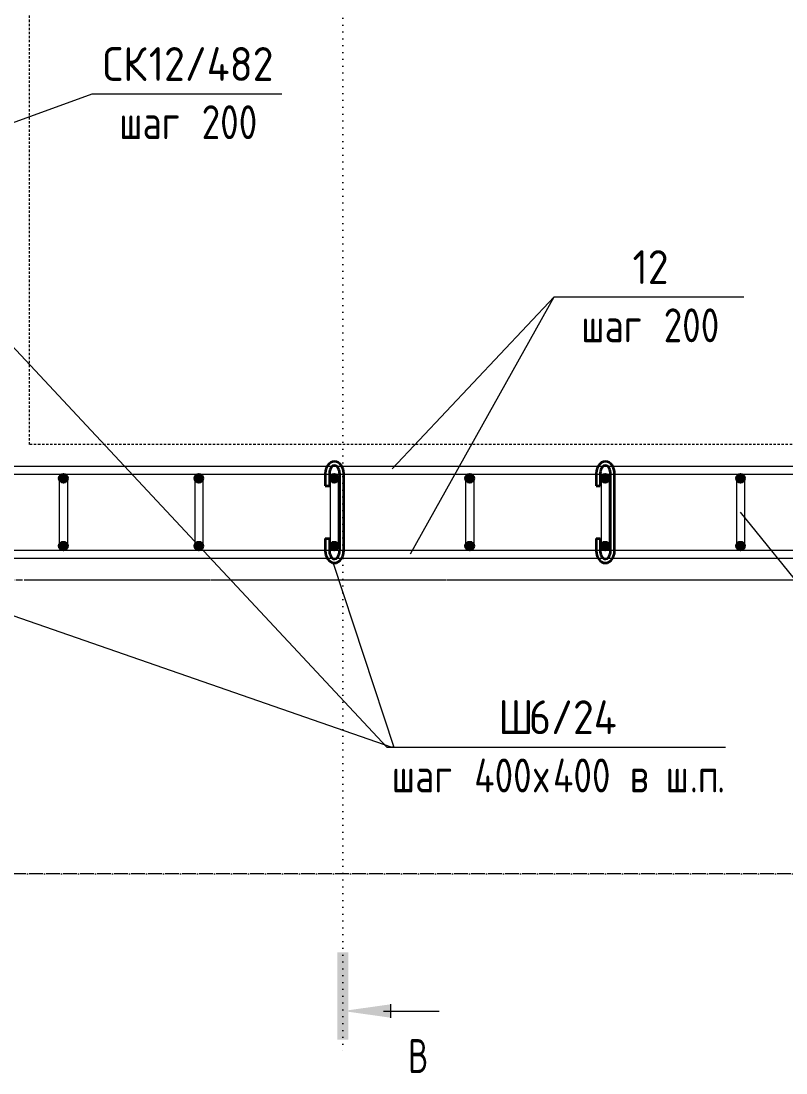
# Model space of a CAD drawing. Header units: millimetres. Extents: x 29094 to 49369, y -2577 to 78616.
# Drawn here: x 31868 to 32997, y 75607 to 77160 of the extents above; entities that cross this region are included whole.
import ezdxf

# ---------------------------------------------------------------- set-up
doc = ezdxf.new("R2010")
doc.units = ezdxf.units.MM
for name, pattern in [('01 Штриховая _4 мм_', [6, 3.5, -2.5]), ('01 Штриховая _8 мм_', [12, 8, -4]), ('02 Штрихпунктирная _20 мм_', [25, 20, -2.5, 0, -2.5]), ('04 Пунктир 10мм', [10, 0, -10])]:
    doc.linetypes.add(name, pattern=pattern)
for name, color, linetype, lineweight in [('AA_Razrez', 7, 'Continuous', 9), ('AA_Vinoska', 7, 'Continuous', 9), ('KR_Armatura', 7, 'Continuous', 20), ('KR_Armatura_Tonkie', 7, 'Continuous', 20), ('Оси', 7, 'Continuous', 9)]:
    doc.layers.add(name, color=color, linetype=linetype, lineweight=lineweight)
doc.layers.add('AF_Stena_Опалубка', color=7, linetype='Continuous', lineweight=20, true_color=0x0063c6)
doc.layers.add('KR_Fundament', color=7, linetype='Continuous', lineweight=20, true_color=0x804000)
doc.styles.add('ISOCPEUR_1', font='isocpeur.TTF', dxfattribs={"width": 0.7, "height": 50})
doc.styles.add('ISOCPEUR_2', font='isocpeur.TTF', dxfattribs={"width": 0.9, "height": 50})
doc.styles.add('ISOCPEUR_3', font='isocpeur.TTF', dxfattribs={"width": 0.8, "height": 50})

# ---------------------------------------------------------------- blocks, each defined once
blk = doc.blocks.new('Разрез - Номер узла_ спереди-394134-План армирования стен')
at = {"layer": 'AA_Razrez'}
for points in [[(7.329, 0.404), (7.329, -0.394), (0.873, -0.394), (0.873, 0.404)], [(3.497, -3.533), (2.503, -3.533), (3, 0)]]:
    blk.add_hatch(color=256, dxfattribs=at).paths.add_polyline_path(points)
for p, q in [((3, -3), (3, -7.096)), ((2.503, -3.533), (3.497, -3.533))]:
    blk.add_line(p, q, dxfattribs=at)
blk = doc.blocks.new('042_М_Арматуры - Диам длина поз _ Шаг-2260295-План армирования стен')
at = {"layer": 'AA_Vinoska'}
blk.add_line((-7, 0), (7, 0), dxfattribs=at)
blk = doc.blocks.new('042_М_Арматуры - Диам длина поз _ Комментарий-2260297-План армирования стен')
at = {"layer": 'AA_Vinoska'}
blk.add_line((-7, 0), (7, 0), dxfattribs=at)
blk = doc.blocks.new('042_М_Арматуры - Диам длина поз _ Комментарий полка 25-3827468-План армирования стен')
at = {"layer": 'AA_Vinoska'}
blk.add_line((-12.5, 0), (12.5, 0), dxfattribs=at)

msp = doc.modelspace()

# ---------------------------------------------------------------- hatches: boundary and pattern name
at = {"layer": 'KR_Armatura', "lineweight": 35}
h = msp.add_hatch(color=256, dxfattribs=at)
edge = h.paths.add_edge_path()
edge.add_arc((31930.0616, 76485), 6, 0, 360)
for points in [[(31927.0616, 76479.8038), (31933.0616, 76479.8038), (31936.0616, 76485), (31933.0616, 76490.1962), (31927.0616, 76490.1962), (31924.0616, 76485)], [(32127.0616, 76479.8038), (32133.0616, 76479.8038), (32136.0616, 76485), (32133.0616, 76490.1962), (32127.0616, 76490.1962), (32124.0616, 76485)], [(32327.0616, 76479.8038), (32333.0616, 76479.8038), (32336.0616, 76485), (32333.0616, 76490.1962), (32327.0616, 76490.1962), (32324.0616, 76485)], [(32527.0616, 76479.8038), (32533.0616, 76479.8038), (32536.0616, 76485), (32533.0616, 76490.1962), (32527.0616, 76490.1962), (32524.0616, 76485)], [(32733.0616, 76479.8038), (32736.0616, 76485), (32733.0616, 76490.1962), (32727.0616, 76490.1962), (32724.0616, 76485), (32727.0616, 76479.8038)], [(32927.0616, 76479.8038), (32933.0616, 76479.8038), (32936.0616, 76485), (32933.0616, 76490.1962), (32927.0616, 76490.1962), (32924.0616, 76485)], [(31927.0616, 76379.8038), (31933.0616, 76379.8038), (31936.0616, 76385), (31933.0616, 76390.1962), (31927.0616, 76390.1962), (31924.0616, 76385)], [(32127.0616, 76379.8038), (32133.0616, 76379.8038), (32136.0616, 76385), (32133.0616, 76390.1962), (32127.0616, 76390.1962), (32124.0616, 76385)], [(32327.0616, 76379.8038), (32333.0616, 76379.8038), (32336.0616, 76385), (32333.0616, 76390.1962), (32327.0616, 76390.1962), (32324.0616, 76385), (32324.4563, 76384.3164)], [(32527.0616, 76379.8038), (32533.0616, 76379.8038), (32536.0616, 76385), (32533.0616, 76390.1962), (32527.0616, 76390.1962), (32524.0616, 76385)], [(32733.0616, 76379.8038), (32736.0616, 76385), (32733.0616, 76390.1962), (32727.0616, 76390.1962), (32724.0616, 76385), (32727.0616, 76379.8038)], [(32927.0616, 76379.8038), (32933.0616, 76379.8038), (32936.0616, 76385), (32933.0616, 76390.1962), (32927.0616, 76390.1962), (32924.0616, 76385)]]:
    msp.add_hatch(color=256, dxfattribs=at).paths.add_polyline_path(points)
h = msp.add_hatch(color=256, dxfattribs=at)
edge = h.paths.add_edge_path()
edge.add_arc((32130.0616, 76485), 6, 0, 360)
h = msp.add_hatch(color=256, dxfattribs=at)
edge = h.paths.add_edge_path()
edge.add_arc((32330.0616, 76485), 6, 0, 360)
h = msp.add_hatch(color=256, dxfattribs=at)
edge = h.paths.add_edge_path()
edge.add_arc((32530.0616, 76485), 6, 0, 360)
h = msp.add_hatch(color=256, dxfattribs=at)
edge = h.paths.add_edge_path()
edge.add_arc((32730.0616, 76485), 6, 0, 360)
h = msp.add_hatch(color=256, dxfattribs=at)
edge = h.paths.add_edge_path()
edge.add_arc((32930.0616, 76485), 6, 0, 360)
h = msp.add_hatch(color=256, dxfattribs=at)
edge = h.paths.add_edge_path()
edge.add_arc((31930.0616, 76385), 6, 0, 360)
h = msp.add_hatch(color=256, dxfattribs=at)
edge = h.paths.add_edge_path()
edge.add_arc((32130.0616, 76385), 6, 0, 360)
h = msp.add_hatch(color=256, dxfattribs=at)
edge = h.paths.add_edge_path()
edge.add_arc((32330.0616, 76385), 6, 0, 360)
h = msp.add_hatch(color=256, dxfattribs=at)
edge = h.paths.add_edge_path()
edge.add_arc((32530.0616, 76385), 6, 0, 360)
h = msp.add_hatch(color=256, dxfattribs=at)
edge = h.paths.add_edge_path()
edge.add_arc((32730.0616, 76385), 6, 0, 360)
h = msp.add_hatch(color=256, dxfattribs=at)
edge = h.paths.add_edge_path()
edge.add_arc((32930.0616, 76385), 6, 0, 360)

# ---------------------------------------------------------------- linework, layer by layer
at = {"layer": 'AA_Razrez', "color": 7, "linetype": '04 Пунктир 10мм', "true_color": 0xffffff}
msp.add_line((32342.924, 78568.4424), (32342.924, 75638.2938), dxfattribs=at)
at = {"layer": 'AA_Vinoska'}
for p, q in [((31780.6776, 76983.3355), (31972.4558, 77052.9814)), ((31780.6776, 76759.4561), (32407.8149, 76088.181)), ((32415.6178, 76499.0774), (32654.702, 76753.0158)), ((32442.7959, 76373.6645), (32654.702, 76753.0158)), ((32929.3051, 76435.0707), (33179.8391, 76125.1509)), ((31632.5755, 76359.9848), (32414.9677, 76088.181)), ((32328.309, 76359.9848), (32418.1645, 76088.181)), ((32418.1645, 76088.181), (32414.9677, 76088.181))]:
    msp.add_line(p, q, dxfattribs=at)
at = {"layer": 'AF_Stena_Опалубка', "linetype": '01 Штриховая _4 мм_'}
for p, q in [((31880.0616, 76535), (31880.0616, 77825)), ((34080.0616, 76535), (31880.0616, 76535)), ((29940.0616, 76335), (31880.0616, 76335)), ((31880.0616, 76335), (34080.0616, 76335))]:
    msp.add_line(p, q, dxfattribs=at)
at = {"layer": 'KR_Armatura', "lineweight": 35}
for p, q in [((31927.0616, 76490.1962), (31924.0616, 76485)), ((31933.0616, 76490.1962), (31927.0616, 76490.1962)), ((31936.0616, 76485), (31933.0616, 76490.1962)), ((32127.0616, 76490.1962), (32124.0616, 76485)), ((32133.0616, 76490.1962), (32127.0616, 76490.1962)), ((32136.0616, 76485), (32133.0616, 76490.1962)), ((32327.0616, 76490.1962), (32324.0616, 76485)), ((32333.0616, 76490.1962), (32327.0616, 76490.1962)), ((32336.0616, 76485), (32333.0616, 76490.1962)), ((32527.0616, 76490.1962), (32524.0616, 76485)), ((32533.0616, 76490.1962), (32527.0616, 76490.1962)), ((32536.0616, 76485), (32533.0616, 76490.1962)), ((32727.0616, 76490.1962), (32724.0616, 76485)), ((32733.0616, 76490.1962), (32727.0616, 76490.1962)), ((32736.0616, 76485), (32733.0616, 76490.1962)), ((32927.0616, 76490.1962), (32924.0616, 76485)), ((32933.0616, 76490.1962), (32927.0616, 76490.1962)), ((32936.0616, 76485), (32933.0616, 76490.1962)), ((31924.0616, 76485), (31927.0616, 76479.8038)), ((31927.0616, 76479.8038), (31933.0616, 76479.8038)), ((31933.0616, 76479.8038), (31936.0616, 76485)), ((32124.0616, 76485), (32127.0616, 76479.8038)), ((32127.0616, 76479.8038), (32133.0616, 76479.8038)), ((32133.0616, 76479.8038), (32136.0616, 76485)), ((32324.0616, 76485), (32327.0616, 76479.8038)), ((32327.0616, 76479.8038), (32333.0616, 76479.8038)), ((32333.0616, 76479.8038), (32336.0616, 76485)), ((32524.0616, 76485), (32527.0616, 76479.8038)), ((32527.0616, 76479.8038), (32533.0616, 76479.8038)), ((32533.0616, 76479.8038), (32536.0616, 76485)), ((32724.0616, 76485), (32727.0616, 76479.8038)), ((32727.0616, 76479.8038), (32733.0616, 76479.8038)), ((32733.0616, 76479.8038), (32736.0616, 76485)), ((32924.0616, 76485), (32927.0616, 76479.8038)), ((32927.0616, 76479.8038), (32933.0616, 76479.8038)), ((32933.0616, 76479.8038), (32936.0616, 76485)), ((31927.0616, 76390.1962), (31924.0616, 76385)), ((31924.0616, 76385), (31927.0616, 76379.8038)), ((31933.0616, 76390.1962), (31927.0616, 76390.1962)), ((31927.0616, 76379.8038), (31933.0616, 76379.8038)), ((31936.0616, 76385), (31933.0616, 76390.1962)), ((31933.0616, 76379.8038), (31936.0616, 76385)), ((32127.0616, 76390.1962), (32124.0616, 76385)), ((32124.0616, 76385), (32127.0616, 76379.8038)), ((32133.0616, 76390.1962), (32127.0616, 76390.1962)), ((32127.0616, 76379.8038), (32133.0616, 76379.8038)), ((32136.0616, 76385), (32133.0616, 76390.1962)), ((32133.0616, 76379.8038), (32136.0616, 76385)), ((32327.0616, 76390.1962), (32324.0616, 76385)), ((32324.0616, 76385), (32324.4563, 76384.3164)), ((32324.4563, 76384.3164), (32327.0616, 76379.8038)), ((32333.0616, 76390.1962), (32327.0616, 76390.1962)), ((32327.0616, 76379.8038), (32333.0616, 76379.8038)), ((32336.0616, 76385), (32333.0616, 76390.1962)), ((32333.0616, 76379.8038), (32336.0616, 76385)), ((32527.0616, 76390.1962), (32524.0616, 76385)), ((32524.0616, 76385), (32527.0616, 76379.8038)), ((32533.0616, 76390.1962), (32527.0616, 76390.1962)), ((32527.0616, 76379.8038), (32533.0616, 76379.8038)), ((32536.0616, 76385), (32533.0616, 76390.1962)), ((32533.0616, 76379.8038), (32536.0616, 76385)), ((32727.0616, 76390.1962), (32724.0616, 76385)), ((32724.0616, 76385), (32727.0616, 76379.8038)), ((32733.0616, 76390.1962), (32727.0616, 76390.1962)), ((32727.0616, 76379.8038), (32733.0616, 76379.8038)), ((32736.0616, 76385), (32733.0616, 76390.1962)), ((32733.0616, 76379.8038), (32736.0616, 76385)), ((32927.0616, 76390.1962), (32924.0616, 76385)), ((32924.0616, 76385), (32927.0616, 76379.8038)), ((32933.0616, 76390.1962), (32927.0616, 76390.1962)), ((32927.0616, 76379.8038), (32933.0616, 76379.8038)), ((32936.0616, 76385), (32933.0616, 76390.1962)), ((32933.0616, 76379.8038), (32936.0616, 76385))]:
    msp.add_line(p, q, dxfattribs=at)
for centre in [(31930.0616, 76485), (32130.0616, 76485), (32330.0616, 76485), (32530.0616, 76485), (32730.0616, 76485), (32930.0616, 76485), (31930.0616, 76385), (32130.0616, 76385), (32330.0616, 76385), (32530.0616, 76385), (32730.0616, 76385), (32930.0616, 76385)]:
    msp.add_circle(centre, 6, dxfattribs=at)
at = {"layer": 'KR_Armatura_Tonkie'}
for p, q in [((31848.0616, 76503), (34112.0616, 76503)), ((31848.0616, 76491), (34112.0616, 76491)), ((31924.0616, 76485), (31924.0616, 76449)), ((31936.0616, 76485), (31936.0616, 76449)), ((32124.0616, 76485), (32124.0616, 76449)), ((32136.0616, 76485), (32136.0616, 76449)), ((32324.0616, 76485), (32324.0616, 76449)), ((32336.0616, 76485), (32336.0616, 76449)), ((32524.0616, 76485), (32524.0616, 76449)), ((32536.0616, 76485), (32536.0616, 76449)), ((32724.0616, 76485), (32724.0616, 76449)), ((32736.0616, 76485), (32736.0616, 76449)), ((32924.0616, 76485), (32924.0616, 76449)), ((32936.0616, 76485), (32936.0616, 76449)), ((31924.0616, 76449), (31924.0616, 76421)), ((31936.0616, 76449), (31936.0616, 76421)), ((32124.0616, 76449), (32124.0616, 76421)), ((32136.0616, 76449), (32136.0616, 76421)), ((32324.0616, 76449), (32324.0616, 76421)), ((32336.0616, 76449), (32336.0616, 76421)), ((32524.0616, 76449), (32524.0616, 76421)), ((32536.0616, 76449), (32536.0616, 76421)), ((32724.0616, 76449), (32724.0616, 76421)), ((32736.0616, 76449), (32736.0616, 76421)), ((32924.0616, 76449), (32924.0616, 76421)), ((32936.0616, 76449), (32936.0616, 76421)), ((31924.0616, 76421), (31924.0616, 76385)), ((31936.0616, 76421), (31936.0616, 76385)), ((32124.0616, 76421), (32124.0616, 76385)), ((32136.0616, 76421), (32136.0616, 76385)), ((32324.0616, 76421), (32324.0616, 76385)), ((32336.0616, 76421), (32336.0616, 76385)), ((32524.0616, 76421), (32524.0616, 76385)), ((32536.0616, 76421), (32536.0616, 76385)), ((32724.0616, 76421), (32724.0616, 76385)), ((32736.0616, 76421), (32736.0616, 76385)), ((32924.0616, 76421), (32924.0616, 76385)), ((32936.0616, 76421), (32936.0616, 76385)), ((31840.9, 76379), (34119.6069, 76379)), ((31828.851, 76367), (34131.9238, 76367))]:
    msp.add_line(p, q, dxfattribs=at)
at = {"layer": 'KR_Armatura_Tonkie', "lineweight": 35}
for p, q in [((32319.6612, 76503.0217), (32318.2946, 76500.1316)), ((32322.5018, 76506.6525), (32319.6612, 76503.0217)), ((32324.8797, 76508.4468), (32322.5018, 76506.6525)), ((32327.5734, 76509.5997), (32324.8797, 76508.4468)), ((32327.9124, 76503.2696), (32326.6227, 76502.2916)), ((32330.455, 76510), (32327.5734, 76509.5997)), ((32330.455, 76504), (32327.9124, 76503.2696)), ((32333.3366, 76509.5997), (32330.455, 76510)), ((32331.7263, 76503.6348), (32330.455, 76504)), ((32332.9976, 76503.2696), (32331.7263, 76503.6348)), ((32334.2873, 76502.2916), (32332.9976, 76503.2696)), ((32336.0303, 76508.4468), (32333.3366, 76509.5997)), ((32338.4082, 76506.6525), (32336.0303, 76508.4468)), ((32340.4045, 76504.3387), (32338.4082, 76506.6525)), ((32341.9866, 76501.6151), (32340.4045, 76504.3387)), ((32719.6612, 76503.0217), (32718.2946, 76500.1316)), ((32722.5018, 76506.6525), (32719.6612, 76503.0217)), ((32724.8797, 76508.4468), (32722.5018, 76506.6525)), ((32727.5734, 76509.5997), (32724.8797, 76508.4468)), ((32727.9124, 76503.2696), (32726.6227, 76502.2916)), ((32730.455, 76510), (32727.5734, 76509.5997)), ((32730.455, 76504), (32727.9124, 76503.2696)), ((32733.3366, 76509.5997), (32730.455, 76510)), ((32731.7263, 76503.6348), (32730.455, 76504)), ((32732.9976, 76503.2696), (32731.7263, 76503.6348)), ((32734.2873, 76502.2916), (32732.9976, 76503.2696)), ((32736.0303, 76508.4468), (32733.3366, 76509.5997)), ((32738.4082, 76506.6525), (32736.0303, 76508.4468)), ((32740.4045, 76504.3387), (32738.4082, 76506.6525)), ((32741.9866, 76501.6151), (32740.4045, 76504.3387)), ((32316.8493, 76492.2101), (32316.8484, 76492)), ((32316.8484, 76492), (32316.8484, 76474)), ((32317.2122, 76496.1679), (32316.8493, 76492.2101)), ((32318.2946, 76500.1316), (32317.2122, 76496.1679)), ((32322.8594, 76492.6319), (32322.8484, 76492)), ((32322.8484, 76492), (32322.8484, 76474)), ((32323.1203, 76495.1215), (32322.8594, 76492.6319)), ((32323.9071, 76498.0103), (32323.1203, 76495.1215)), ((32324.8507, 76500.0101), (32323.9071, 76498.0103)), ((32326.6227, 76502.2916), (32324.8507, 76500.0101)), ((32335.5055, 76500.8746), (32334.2873, 76502.2916)), ((32336.0593, 76500.0101), (32335.5055, 76500.8746)), ((32337.0029, 76498.0103), (32336.0593, 76500.0101)), ((32337.6716, 76495.7251), (32337.0029, 76498.0103)), ((32337.9632, 76493.888), (32337.6716, 76495.7251)), ((32338.0616, 76492), (32337.9632, 76493.888)), ((32338.0616, 76378), (32338.0616, 76492)), ((32343.1333, 76498.5835), (32341.9866, 76501.6151)), ((32343.8286, 76495.3442), (32343.1333, 76498.5835)), ((32344.0616, 76492), (32343.8286, 76495.3442)), ((32344.0616, 76378), (32344.0616, 76492)), ((32716.8493, 76492.2101), (32716.8484, 76492)), ((32716.8484, 76492), (32716.8484, 76474)), ((32717.2122, 76496.1679), (32716.8493, 76492.2101)), ((32718.2946, 76500.1316), (32717.2122, 76496.1679)), ((32722.8594, 76492.6319), (32722.8484, 76492)), ((32722.8484, 76492), (32722.8484, 76474)), ((32723.1203, 76495.1215), (32722.8594, 76492.6319)), ((32723.9071, 76498.0103), (32723.1203, 76495.1215)), ((32724.8507, 76500.0101), (32723.9071, 76498.0103)), ((32726.6227, 76502.2916), (32724.8507, 76500.0101)), ((32735.5055, 76500.8746), (32734.2873, 76502.2916)), ((32736.0593, 76500.0101), (32735.5055, 76500.8746)), ((32737.0029, 76498.0103), (32736.0593, 76500.0101)), ((32737.6716, 76495.7251), (32737.0029, 76498.0103)), ((32737.9632, 76493.888), (32737.6716, 76495.7251)), ((32738.0616, 76492), (32737.9632, 76493.888)), ((32738.0616, 76378), (32738.0616, 76492)), ((32743.1333, 76498.5835), (32741.9866, 76501.6151)), ((32743.8286, 76495.3442), (32743.1333, 76498.5835)), ((32744.0616, 76492), (32743.8286, 76495.3442)), ((32744.0616, 76378), (32744.0616, 76492)), ((32316.8484, 76474), (32322.8484, 76474)), ((32716.8484, 76474), (32722.8484, 76474)), ((32316.8484, 76396), (32316.8484, 76378)), ((32316.8484, 76396), (32322.8484, 76396)), ((32322.8484, 76396), (32322.8484, 76378)), ((32716.8484, 76396), (32716.8484, 76378)), ((32716.8484, 76396), (32722.8484, 76396)), ((32722.8484, 76396), (32722.8484, 76378)), ((32316.8484, 76378), (32317.0814, 76374.6558)), ((32317.0814, 76374.6558), (32317.7767, 76371.4165)), ((32317.7767, 76371.4165), (32318.9235, 76368.3849)), ((32318.9235, 76368.3849), (32320.5055, 76365.6613)), ((32320.5055, 76365.6613), (32322.5018, 76363.3475)), ((32322.5018, 76363.3475), (32324.8797, 76361.5532)), ((32322.8484, 76378), (32322.9468, 76376.112)), ((32322.9468, 76376.112), (32323.2384, 76374.2749)), ((32323.2384, 76374.2749), (32323.9071, 76371.9897)), ((32323.9071, 76371.9897), (32324.8507, 76369.9899)), ((32324.8507, 76369.9899), (32325.4045, 76369.1254)), ((32325.4045, 76369.1254), (32326.6227, 76367.7084)), ((32326.6227, 76367.7084), (32327.9124, 76366.7304)), ((32327.9124, 76366.7304), (32329.1837, 76366.3652)), ((32329.1837, 76366.3652), (32330.455, 76366)), ((32330.455, 76366), (32332.9976, 76366.7304)), ((32332.9976, 76366.7304), (32334.2873, 76367.7084)), ((32334.2873, 76367.7084), (32336.0593, 76369.9899)), ((32336.0303, 76361.5532), (32338.4082, 76363.3475)), ((32336.0593, 76369.9899), (32337.0029, 76371.9897)), ((32337.0029, 76371.9897), (32337.7897, 76374.8785)), ((32337.7897, 76374.8785), (32338.0506, 76377.3681)), ((32338.0506, 76377.3681), (32338.0616, 76378)), ((32338.4082, 76363.3475), (32341.2488, 76366.9783)), ((32341.2488, 76366.9783), (32342.6154, 76369.8684)), ((32342.6154, 76369.8684), (32343.6978, 76373.8321)), ((32343.6978, 76373.8321), (32344.0607, 76377.7899)), ((32344.0607, 76377.7899), (32344.0616, 76378)), ((32716.8484, 76378), (32717.0814, 76374.6558)), ((32717.0814, 76374.6558), (32717.7767, 76371.4165)), ((32717.7767, 76371.4165), (32718.9235, 76368.3849)), ((32718.9235, 76368.3849), (32720.5055, 76365.6613)), ((32720.5055, 76365.6613), (32722.5018, 76363.3475)), ((32722.5018, 76363.3475), (32724.8797, 76361.5532)), ((32722.8484, 76378), (32722.9468, 76376.112)), ((32722.9468, 76376.112), (32723.2384, 76374.2749)), ((32723.2384, 76374.2749), (32723.9071, 76371.9897)), ((32723.9071, 76371.9897), (32724.8507, 76369.9899)), ((32724.8507, 76369.9899), (32725.4045, 76369.1254)), ((32725.4045, 76369.1254), (32726.6227, 76367.7084)), ((32726.6227, 76367.7084), (32727.9124, 76366.7304)), ((32727.9124, 76366.7304), (32729.1837, 76366.3652)), ((32729.1837, 76366.3652), (32730.455, 76366)), ((32730.455, 76366), (32732.9976, 76366.7304)), ((32732.9976, 76366.7304), (32734.2873, 76367.7084)), ((32734.2873, 76367.7084), (32736.0593, 76369.9899)), ((32736.0303, 76361.5532), (32738.4082, 76363.3475)), ((32736.0593, 76369.9899), (32737.0029, 76371.9897)), ((32737.0029, 76371.9897), (32737.7897, 76374.8785)), ((32737.7897, 76374.8785), (32738.0506, 76377.3681)), ((32738.0506, 76377.3681), (32738.0616, 76378)), ((32738.4082, 76363.3475), (32741.2488, 76366.9783)), ((32741.2488, 76366.9783), (32742.6154, 76369.8684)), ((32742.6154, 76369.8684), (32743.6978, 76373.8321)), ((32743.6978, 76373.8321), (32744.0607, 76377.7899)), ((32744.0607, 76377.7899), (32744.0616, 76378)), ((32324.8797, 76361.5532), (32327.5734, 76360.4003)), ((32327.5734, 76360.4003), (32330.455, 76360)), ((32330.455, 76360), (32333.3366, 76360.4003)), ((32333.3366, 76360.4003), (32336.0303, 76361.5532)), ((32724.8797, 76361.5532), (32727.5734, 76360.4003)), ((32727.5734, 76360.4003), (32730.455, 76360)), ((32730.455, 76360), (32733.3366, 76360.4003)), ((32733.3366, 76360.4003), (32736.0303, 76361.5532))]:
    msp.add_line(p, q, dxfattribs=at)
at = {"layer": 'KR_Armatura_Tonkie'}
for centre, start, end in [((31930.0616, 76485), 0, 180), ((32130.0616, 76485), 0, 180), ((32330.0616, 76485), 0, 180), ((32530.0616, 76485), 0, 180), ((32730.0616, 76485), 0, 180), ((32930.0616, 76485), 0, 180), ((31930.0616, 76385), 180, 0), ((32130.0616, 76385), 180, 0), ((32330.0616, 76385), 180, 0), ((32530.0616, 76385), 180, 0), ((32730.0616, 76385), 180, 0), ((32930.0616, 76385), 180, 0)]:
    msp.add_arc(centre, 6, start, end, dxfattribs=at)
at = {"layer": 'KR_Fundament', "linetype": '01 Штриховая _8 мм_'}
msp.add_line((29640.0616, 76335), (34080.0616, 76335), dxfattribs=at)
at = {"layer": 'Оси', "linetype": '02 Штрихпунктирная _20 мм_'}
msp.add_line((34234.0394, 75900.9687), (29695.4483, 75900.9687), dxfattribs=at)

# ---------------------------------------------------------------- block references
at = {"layer": 'AA_Razrez', "xscale": 19.99999999999999, "yscale": 19.99999999999999, "zscale": 19.99999999999999, "rotation": 89.99999999999947}
msp.add_blockref('Разрез - Номер узла_ спереди-394134-План армирования стен', (32342.924, 75638.2938), dxfattribs=at)
at = {"layer": 'AA_Vinoska', "xscale": 19.99999999999999, "yscale": 19.99999999999999, "zscale": 19.99999999999999}
for name, p in [('042_М_Арматуры - Диам длина поз _ Шаг-2260295-План армирования стен', (32112.4558, 77052.9814)), ('042_М_Арматуры - Диам длина поз _ Шаг-2260295-План армирования стен', (32794.702, 76753.0158)), ('042_М_Арматуры - Диам длина поз _ Комментарий полка 25-3827468-План армирования стен', (32657.8149, 76088.181)), ('042_М_Арматуры - Диам длина поз _ Комментарий-2260297-План армирования стен', (32657.8149, 76088.181)), ('042_М_Арматуры - Диам длина поз _ Комментарий-2260297-План армирования стен', (32657.8149, 76088.181))]:
    msp.add_blockref(name, p, dxfattribs=at)

# ---------------------------------------------------------------- texts
at = {"layer": 'AA_Razrez', "insert": (32439.2414, 75656.7891), "char_height": 50, "width": 33.670875, "attachment_point": 1, "style": 'ISOCPEUR_1'}
msp.add_mtext('\\fISOCPEUR|b0|i0|c204|p34|;\\W.7;В', dxfattribs=at)
at = {"layer": 'AA_Vinoska', "char_height": 50, "attachment_point": 1}
for s, insert, width, style in [('СК', (31988.2686, 77121.9864), 82.253137, 'ISOCPEUR_2'), ('12/482', (32056.1343, 77121.9864), 226.556887, 'ISOCPEUR_2'), (' 200', (32108.797, 77036.0054), 133.4008, 'ISOCPEUR_3'), ('шаг', (32012.4886, 77036.0054), 116.7257, 'ISOCPEUR_3'), ('12', (32770.5048, 76822.0207), 66.379725, 'ISOCPEUR_2'), (' 200', (32791.0431, 76736.0397), 133.4008, 'ISOCPEUR_3'), ('шаг', (32694.7348, 76736.0397), 116.7257, 'ISOCPEUR_3'), ('\\fISOCPEUR|b0|i0|c204|p34|;\\W.9;Ш', (32572.3277, 76157.186), 54.835425, 'ISOCPEUR_2'), ('\\fISOCPEUR|b0|i0|c204|p34|;\\W.9;Ш', (32572.3277, 76157.186), 54.835425, 'ISOCPEUR_2'), ('\\fISOCPEUR|b0|i0|c204|p34|;\\W.9;Ш', (32572.3277, 76157.186), 54.835425, 'ISOCPEUR_2'), ('6/24', (32617.5714, 76157.186), 160.177163, 'ISOCPEUR_2'), ('6/24', (32617.5714, 76157.186), 160.177163, 'ISOCPEUR_2'), ('6/24', (32617.5714, 76157.186), 160.177163, 'ISOCPEUR_2'), (' 400', (32511.276, 76071.205), 137.2489, 'ISOCPEUR_3'), (' 400', (32511.276, 76071.205), 137.2489, 'ISOCPEUR_3'), (' 400', (32511.276, 76071.205), 137.2489, 'ISOCPEUR_3'), ('400 ', (32653.0927, 76071.205), 137.2489, 'ISOCPEUR_3'), ('400 ', (32653.0927, 76071.205), 137.2489, 'ISOCPEUR_3'), ('400 ', (32653.0927, 76071.205), 137.2489, 'ISOCPEUR_3'), ('\\fISOCPEUR|b0|i0|c204|p34|;\\W.8; ', (32794.9093, 76071.205), 29.5021, 'ISOCPEUR_3'), ('\\fISOCPEUR|b0|i0|c204|p34|;\\W.8; ', (32794.9093, 76071.205), 29.5021, 'ISOCPEUR_3'), ('\\fISOCPEUR|b0|i0|c204|p34|;\\W.8; ', (32794.9093, 76071.205), 29.5021, 'ISOCPEUR_3'), ('шаг', (32414.9677, 76071.205), 116.7257, 'ISOCPEUR_3'), ('шаг', (32414.9677, 76071.205), 116.7257, 'ISOCPEUR_3'), ('шаг', (32414.9677, 76071.205), 116.7257, 'ISOCPEUR_3'), ('\\fISOCPEUR|b0|i0|c204|p34|;\\W.8;х', (32624.5177, 76071.205), 34.6329, 'ISOCPEUR_3'), ('\\fISOCPEUR|b0|i0|c204|p34|;\\W.8;х', (32624.5177, 76071.205), 34.6329, 'ISOCPEUR_3'), ('\\fISOCPEUR|b0|i0|c204|p34|;\\W.8;х', (32624.5177, 76071.205), 34.6329, 'ISOCPEUR_3'), ('\\fISOCPEUR|b0|i0|c204|p34|;\\W.8;в', (32766.3343, 76071.205), 34.6329, 'ISOCPEUR_3'), ('\\fISOCPEUR|b0|i0|c204|p34|;\\W.8;в', (32766.3343, 76071.205), 34.6329, 'ISOCPEUR_3'), ('\\fISOCPEUR|b0|i0|c204|p34|;\\W.8;в', (32766.3343, 76071.205), 34.6329, 'ISOCPEUR_3'), ('\\fISOCPEUR|b0|i0|c204|p34|;\\W.8;ш', (32819.251, 76071.205), 43.6118, 'ISOCPEUR_3'), ('\\fISOCPEUR|b0|i0|c204|p34|;\\W.8;ш', (32819.251, 76071.205), 43.6118, 'ISOCPEUR_3'), ('\\fISOCPEUR|b0|i0|c204|p34|;\\W.8;ш', (32819.251, 76071.205), 43.6118, 'ISOCPEUR_3'), ('\\fISOCPEUR|b0|i0|c204|p34|;\\W.8;п', (32866.876, 76071.205), 34.6329, 'ISOCPEUR_3'), ('\\fISOCPEUR|b0|i0|c204|p34|;\\W.8;п', (32866.876, 76071.205), 34.6329, 'ISOCPEUR_3'), ('\\fISOCPEUR|b0|i0|c204|p34|;\\W.8;п', (32866.876, 76071.205), 34.6329, 'ISOCPEUR_3'), ('\\fISOCPEUR|b0|i0|c204|p34|;\\W.8;.', (32855.2343, 76071.205), 14.1097, 'ISOCPEUR_3'), ('\\fISOCPEUR|b0|i0|c204|p34|;\\W.8;.', (32855.2343, 76071.205), 14.1097, 'ISOCPEUR_3'), ('\\fISOCPEUR|b0|i0|c204|p34|;\\W.8;.', (32855.2343, 76071.205), 14.1097, 'ISOCPEUR_3'), ('\\fISOCPEUR|b0|i0|c204|p34|;\\W.8;.', (32895.451, 76071.205), 14.1097, 'ISOCPEUR_3'), ('\\fISOCPEUR|b0|i0|c204|p34|;\\W.8;.', (32895.451, 76071.205), 14.1097, 'ISOCPEUR_3'), ('\\fISOCPEUR|b0|i0|c204|p34|;\\W.8;.', (32895.451, 76071.205), 14.1097, 'ISOCPEUR_3')]:
    msp.add_mtext(s, dxfattribs=dict(at, insert=insert, width=width, style=style))

doc.saveas('drawing.dxf')
